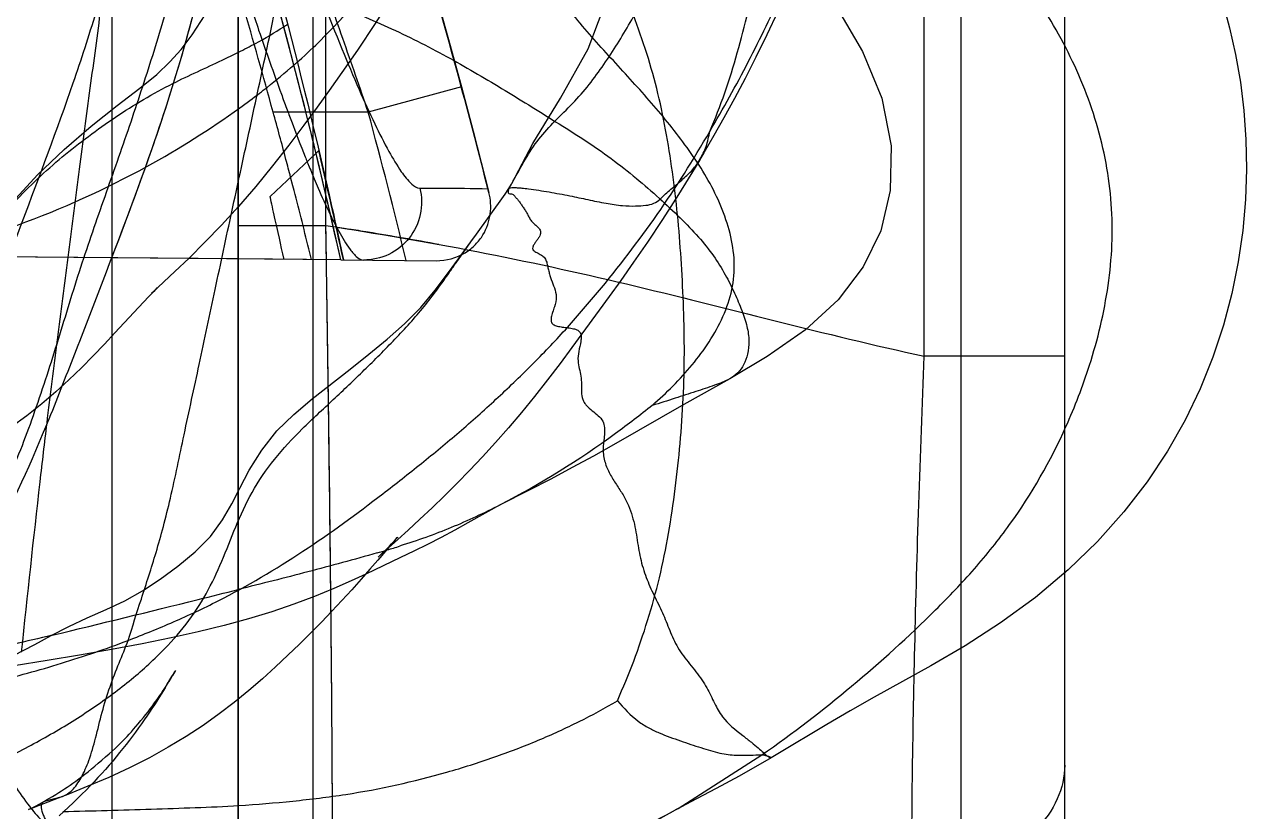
# Model space of a CAD drawing. Header units: millimetres. Extents: x 23075 to 24509, y -21593 to -20579.
# Drawn here: x 23388.1 to 23394.46, y -20921.34 to -20917.25 of the extents above; entities that cross this region are included whole.
import ezdxf

# ---------------------------------------------------------------- set-up
doc = ezdxf.new("R2010")
doc.units = ezdxf.units.MM
doc.header["$LTSCALE"] = 8
doc.layers.add('Cav-cor', color=30, linetype='Continuous')

# ---------------------------------------------------------------- blocks, each defined once
blk = doc.blocks.new('20160901.135302')
at = {"layer": 'Cav-cor', "color": 241}
for p, q in [((-4.278, 15.8712), (-4.278, -15.5544)), ((0.68, -13.5483), (0.68, 11.8188)), ((-3.1636, -9.7204), (-3.1636, 3.2386)), ((-0.0503, -10.401), (-0.0503, 3.1553)), ((0.1396, -6.9484), (0.14, -13.072)), ((-3.2314, -7.9077), (-3.2312, -13.1682)), ((-2.6162, -8.4295), (-2.517, -8.7849)), ((-3.62, -34.1646), (-3.62, -8.5877)), ((-2.517, -8.7849), (-2.4585, -8.9987)), ((-2.4585, -8.9987), (-2.9434, -9.1304)), ((-2.9434, -9.1304), (-3.438, -9.1304)), ((-3.2094, -9.1046), (-3.2789, -9.1994)), ((-3.2789, -9.1994), (-3.3564, -9.3024)), ((-2.0033, -9.1589), (-1.9683, -9.1806)), ((-3.3564, -9.3024), (-3.4408, -9.4105)), ((-3.2185, -9.3486), (-3.2002, -9.3314)), ((-3.4543, -9.5703), (-3.2185, -9.3486)), ((-3.4408, -9.4105), (-3.5287, -9.5179)), ((-3.3355, -9.5138), (-3.347, -9.4696)), ((-3.5287, -9.5179), (-3.6178, -9.6212)), ((-3.329, -9.5387), (-3.3355, -9.5138)), ((-2.3153, -9.5489), (-2.3209, -9.5293)), ((-2.2303, -9.5575), (-2.2113, -9.5278)), ((-2.2303, -9.5575), (-2.2118, -9.5282)), ((-2.2113, -9.5278), (-2.2118, -9.5282)), ((-2.2118, -9.5282), (-2.2118, -9.5282)), ((-2.2117, -9.5281), (-2.1982, -9.5052)), ((-2.2113, -9.5278), (-2.1982, -9.5052)), ((-2.1982, -9.5052), (-2.1968, -9.5028)), ((-2.3882, -9.7773), (-2.2303, -9.5575)), ((-3.6178, -9.6212), (-3.7065, -9.7184)), ((-3.62, -9.7204), (-3.1636, -9.7204)), ((-3.1608, -9.9017), (-3.1636, -9.7204)), ((-3.1636, -9.7204), (-3.1278, -9.7261)), ((-3.1278, -9.7261), (-3.1136, -9.7284)), ((-3.1136, -9.7284), (-3.0585, -9.7372)), ((-3.0585, -9.7372), (-3.045, -9.7394)), ((-3.62, -9.8951), (-11.3629, -9.8275)), ((-3.0864, -9.8997), (-11.3629, -9.8275)), ((-3.0864, -9.8997), (-3.62, -9.8951)), ((-3.62, -32.3039), (-3.62, -9.8951)), ((-3.62, -32.3039), (-3.62, -9.8951)), ((-3.2388, -9.8984), (-3.2473, -9.8634)), ((-3.0864, -9.8997), (-2.5901, -9.904)), ((-4.0456, -10.0492), (-4.0412, -10.0448)), ((-4.0665, -10.0699), (-4.0704, -10.0735)), ((0.68, -10.401), (-0.0503, -10.401)), ((-1.0625, -10.5183), (-1.3012, -10.6532)), ((-1.3012, -10.6532), (-1.6549, -10.8554)), ((-2.1094, -11.0998), (-2.257, -11.1749)), ((-2.2569, -11.1749), (-2.258, -11.1755)), ((-2.803, -11.357), (-2.8929, -11.4619)), ((-3.9998, -12.1261), (-3.9626, -12.0644)), ((-3.9797, -12.0932), (-3.9494, -12.0425)), ((-3.9464, -12.0373), (-3.9616, -12.0631)), ((-3.9998, -12.1261), (-4.021, -12.1603)), ((-1.3316, -12.7554), (-0.8961, -12.4756)), ((-0.8117, -12.4699), (-0.8473, -12.4907)), ((-4.5343, -12.6922), (-4.6552, -12.7386)), ((-4.627, -12.7165), (-4.5345, -12.6923)), ((-1.3441, -12.7623), (-1.3316, -12.7554))]:
    blk.add_line(p, q, dxfattribs=at)
for points in [[(-0.8128, -8.6081), (-0.8699, -8.7288), (-0.9263, -8.8448), (-0.9823, -8.9555), (-1.0381, -9.0608), (-1.0931, -9.1607), (-1.1456, -9.2531), (-1.1975, -9.3426), (-1.2182, -9.3778)], [(1.5006, -8.5556), (1.538, -8.6919), (1.5693, -8.8315), (1.5943, -8.9746), (1.6126, -9.1217), (1.6234, -9.2727), (1.6263, -9.4275), (1.6207, -9.5856), (1.6064, -9.7465), (1.5828, -9.9097), (1.5497, -10.0745), (1.5062, -10.2402), (1.4516, -10.4059), (1.3852, -10.5707), (1.3063, -10.734), (1.2143, -10.8955), (1.1084, -11.0549), (0.9877, -11.2117), (0.8513, -11.3649), (0.698, -11.5137), (0.5275, -11.6564), (0.3461, -11.7886), (0.1616, -11.9075), (-0.0162, -12.0116), (-0.3114, -12.1754)], [(-1.3, -7.634), (-1.1644, -7.8007), (-1.0264, -7.9554), (-0.8908, -8.1035), (-0.7587, -8.2542), (-0.628, -8.4168), (-0.4968, -8.6017), (-0.3714, -8.816), (-0.2716, -9.0577), (-0.2227, -9.3064), (-0.2274, -9.5394), (-0.2763, -9.7487), (-0.3675, -9.9362), (-0.499, -10.107), (-0.6691, -10.2642), (-0.8671, -10.4033), (-1.0625, -10.5183)], [(-5.0995, -10.0368), (-5.0255, -9.9131), (-4.9179, -9.7543), (-4.7962, -9.6005), (-4.6642, -9.4572), (-4.5254, -9.3249), (-4.3846, -9.2039), (-4.2492, -9.0969), (-4.1322, -9.0069), (-4.0438, -8.9343), (-3.9753, -8.8699), (-3.9167, -8.8051), (-3.8588, -8.729), (-3.7911, -8.6247), (-3.7155, -8.4918), (-3.6345, -8.3368), (-3.5492, -8.1683), (-3.4668, -7.9934), (-3.4152, -7.863)], [(-2.1968, -9.5028), (-2.0872, -9.2936), (-1.9428, -9.0582), (-1.7984, -8.8013), (-1.6921, -8.5161), (-1.5844, -8.2226), (-1.5252, -7.9215)], [(-2.5186, -7.9832), (-2.6096, -8.1617), (-2.7065, -8.3389), (-2.8075, -8.5108), (-2.9074, -8.6696), (-2.9996, -8.8083), (-3.0799, -8.924), (-3.1471, -9.0184), (-3.2094, -9.1046)], [(-2.4585, -8.9987), (-2.3966, -9.2307), (-2.3153, -9.5488)], [(-1.2186, -9.3785), (-1.243, -9.4197), (-1.3288, -9.5596), (-1.4125, -9.6898), (-1.4911, -9.8075), (-1.5632, -9.9123), (-1.6299, -10.0068), (-1.6903, -10.0907), (-1.8843, -10.3565)], [(-3.7065, -9.7184), (-3.7931, -9.8084), (-3.8756, -9.8902), (-3.9488, -9.9602), (-4.0665, -10.0699)], [(-2.5249, -9.9651), (-2.4597, -9.875), (-2.395, -9.7865), (-2.3882, -9.7773)], [(-3.2342, -10.6236), (-3.0367, -10.4679), (-2.94, -10.3906), (-2.8455, -10.3127), (-2.7549, -10.2323), (-2.6705, -10.1472), (-2.5944, -10.0573), (-2.5249, -9.9651)], [(-4.0864, -10.0922), (-4.1625, -10.1736), (-4.2612, -10.2798)], [(-4.0425, -10.0461), (-4.0592, -10.0636), (-4.0864, -10.0922)], [(-4.0704, -10.0735), (-4.0696, -10.0728), (-4.0572, -10.0607), (-4.0456, -10.0492)], [(-4.2612, -10.2798), (-4.3161, -10.3381), (-4.374, -10.3987), (-4.4354, -10.4608), (-4.5004, -10.5239)], [(-1.8843, -10.3565), (-1.9453, -10.4383), (-2.0109, -10.5243), (-2.0786, -10.6101), (-2.1464, -10.6932), (-2.2143, -10.7734), (-2.282, -10.8505), (-2.3493, -10.9245), (-2.4158, -10.9952), (-2.4813, -11.0626), (-2.546, -11.1273), (-2.6103, -11.1896), (-2.6741, -11.2498), (-2.7349, -11.3057), (-2.7895, -11.3552)], [(-4.5004, -10.5239), (-4.5691, -10.587), (-4.6417, -10.6495), (-4.7187, -10.7108), (-4.8007, -10.7706), (-4.8871, -10.8279), (-4.9771, -10.8817), (-5.0697, -10.9313), (-5.1619, -10.9758), (-5.2505, -11.0153), (-5.3325, -11.0506), (-5.4025, -11.0812), (-5.4606, -11.1082), (-5.5097, -11.133), (-5.5465, -11.1534), (-5.5684, -11.1668), (-5.572, -11.1692)], [(-3.6535, -11.1698), (-3.6113, -11.0874), (-3.5621, -10.9943), (-3.4969, -10.8894), (-3.4185, -10.7903), (-3.3301, -10.7037), (-3.2342, -10.6236)], [(-1.6549, -10.8554), (-1.7715, -10.9207), (-1.8816, -10.9808), (-1.994, -11.0404), (-2.1094, -11.0998)], [(-4.6784, -11.9009), (-4.5926, -11.8551), (-4.5016, -11.8083), (-4.4054, -11.7632), (-4.3071, -11.7197), (-4.2104, -11.6741), (-4.1174, -11.6222), (-4.0257, -11.5622), (-3.9331, -11.4941), (-3.8431, -11.4193), (-3.7642, -11.3389), (-3.7013, -11.2529), (-3.6535, -11.1698)], [(-2.258, -11.1755), (-2.2756, -11.1849), (-2.3038, -11.2004), (-2.3355, -11.218)], [(-2.3355, -11.218), (-2.4259, -11.2689), (-2.4929, -11.3059), (-2.5637, -11.3438), (-2.6349, -11.3806), (-2.7059, -11.416)], [(-2.8921, -11.4475), (-2.886, -11.4417), (-2.8685, -11.425), (-2.8529, -11.4099), (-2.8451, -11.4021), (-2.8394, -11.3962), (-2.8325, -11.3889), (-2.8221, -11.3777), (-2.8057, -11.3597), (-2.7924, -11.3448), (-2.7906, -11.3427)], [(-2.7895, -11.3552), (-2.8839, -11.4399), (-2.8903, -11.4457)], [(-2.7906, -11.3427), (-2.7916, -11.344), (-2.803, -11.357)], [(-2.7059, -11.416), (-2.7748, -11.4494), (-2.9561, -11.535)], [(-2.8929, -11.4619), (-2.9343, -11.5098), (-2.98, -11.5617), (-3.0291, -11.6165), (-3.0801, -11.6722), (-3.1326, -11.7281), (-3.1871, -11.7848), (-3.2434, -11.8419), (-3.3014, -11.8995), (-3.3614, -11.9577), (-3.425, -12.0177), (-3.4931, -12.0794), (-3.5652, -12.1415), (-3.6406, -12.2027), (-3.7196, -12.263), (-3.8029, -12.3223), (-3.8911, -12.3803), (-3.9839, -12.4364), (-4.0819, -12.4907), (-4.1857, -12.5433), (-4.2933, -12.593), (-4.4013, -12.6391), (-4.507, -12.6815), (-4.5344, -12.6922)], [(-2.9561, -11.535), (-3.0315, -11.57), (-3.1225, -11.6105), (-3.2235, -11.652), (-3.3305, -11.6922), (-3.444, -11.7307), (-3.5656, -11.7677)], [(-3.5656, -11.7677), (-3.6937, -11.8024), (-3.828, -11.8351)], [(-3.828, -11.8351), (-3.9685, -11.8663), (-4.1194, -11.8974), (-4.2795, -11.9278), (-4.4452, -11.957), (-4.6143, -11.985), (-4.7857, -12.012)], [(-4.9638, -12.0646), (-4.9209, -12.034), (-4.8424, -11.9869), (-4.6784, -11.9009)], [(-4.4648, -12.6122), (-4.4496, -12.6009), (-4.4339, -12.589), (-4.4176, -12.5764), (-4.4009, -12.5632), (-4.3836, -12.5492), (-4.3659, -12.5347), (-4.3477, -12.5195), (-4.3285, -12.5031), (-4.3097, -12.4868), (-4.2919, -12.471), (-4.2753, -12.456), (-4.2599, -12.4418), (-4.2458, -12.4284), (-4.2328, -12.4157), (-4.2206, -12.4035), (-4.209, -12.3916), (-4.1979, -12.3799), (-4.1868, -12.3679), (-4.1756, -12.3555), (-4.1641, -12.3425), (-4.1521, -12.3286), (-4.1395, -12.3137), (-4.1263, -12.2977), (-4.1132, -12.2817), (-4.1007, -12.266), (-4.0889, -12.251), (-4.0778, -12.2368), (-4.0676, -12.2233), (-4.0582, -12.2106), (-4.0496, -12.1988), (-4.0417, -12.1878), (-4.0345, -12.1774), (-4.0276, -12.1675), (-4.0211, -12.1578), (-4.0148, -12.1483), (-4.0086, -12.1386), (-4.0021, -12.1285), (-3.9952, -12.1176), (-3.9874, -12.1051), (-3.979, -12.0915)], [(-4.021, -12.1603), (-4.0323, -12.1781), (-4.0439, -12.1964), (-4.056, -12.2152), (-4.0686, -12.2344), (-4.0816, -12.254), (-4.0951, -12.274), (-4.109, -12.2943), (-4.1234, -12.3149), (-4.1382, -12.3358), (-4.1536, -12.3569), (-4.1694, -12.3782), (-4.1856, -12.3996), (-4.2022, -12.4211), (-4.2193, -12.4427), (-4.2367, -12.4643), (-4.2546, -12.486), (-4.2728, -12.5077), (-4.2914, -12.5294), (-4.3104, -12.5511), (-4.3298, -12.5727), (-4.3495, -12.5943), (-4.3697, -12.6159), (-4.3903, -12.6374), (-4.4114, -12.6591), (-4.433, -12.6809), (-4.4553, -12.7029), (-4.4782, -12.725), (-4.502, -12.7475), (-4.5265, -12.7702), (-4.552, -12.7932)], [(-0.3114, -12.1754), (-0.436, -12.2464), (-0.5577, -12.318), (-0.8117, -12.4699)], [(-0.8474, -12.4907), (-1.0138, -12.586), (-1.1326, -12.6514), (-1.2346, -12.7053), (-1.3165, -12.7476), (-1.3441, -12.7623)], [(-4.5384, -12.6627), (-4.5236, -12.653), (-4.509, -12.6432), (-4.4944, -12.6332), (-4.4797, -12.6229), (-4.4648, -12.6122)], [(-4.6271, -12.7166), (-4.6168, -12.7106), (-4.6015, -12.7017), (-4.5854, -12.692), (-4.5693, -12.6822), (-4.5536, -12.6724), (-4.5384, -12.6627)], [(-1.3316, -12.7554), (-1.4706, -12.8323), (-1.755, -12.9871), (-2.0299, -13.1288), (-2.3095, -13.2619), (-2.6234, -13.3863), (-2.9497, -13.4897), (-3.2725, -13.5714), (-3.5808, -13.6386), (-3.8771, -13.6977), (-4.1655, -13.7459), (-4.4462, -13.7911), (-4.871, -13.8519)], [(-4.7052, -12.7586), (-4.71, -12.7606), (-4.7026, -12.7571), (-4.6707, -12.7408), (-4.627, -12.7165)], [(-4.6552, -12.7386), (-4.6946, -12.7542), (-4.7052, -12.7586)]]:
    blk.add_lwpolyline(points, dxfattribs=at)
for centre, radius, start, end in [((-4.3985, -7.1213), 1.8659, 302.96794, 303.64644), ((-4.8743, -6.2841), 2.8292, 296.35457, 298.38099), ((-5.6898, -6.182), 3.5891, 308.21502, 311.10781), ((-5.5199, -6.3798), 3.3283, 311.14223, 311.41572), ((-5.9112, -5.9043), 3.9442, 307.52551, 308.24672), ((-28.8509, -16.1653), 27.3473, 14.04348, 15.19176), ((-6.0859, -5.6758), 4.2318, 305.77624, 307.51583), ((10.9302, -3.8172), 15.2468, 200.01998, 200.31395), ((-28.6463, -16.077), 26.1479, 14.84632, 15.40643), ((-29.0604, -16.2195), 27.062, 13.49849, 15.18619), ((-32.7407, -16.2689), 30.3442, 12.11607, 13.21603), ((-28.8568, -16.133), 26.3658, 14.6392, 14.8468), ((3.8559, -6.5175), 7.6744, 201.7728, 201.98597), ((3.4298, -6.6894), 7.2149, 201.98674, 202.12643), ((2.7278, -6.9755), 6.4568, 202.1211, 202.80385), ((-29.2935, -16.2455), 26.8167, 13.768, 14.48329), ((-1.0185, -8.6358), 2.3585, 205.63087, 207.06766), ((-8.5061, -43.4043), 34.1049, 80.61325, 80.78575), ((-6.8041, -33.1925), 23.7523, 79.74532, 80.6463), ((-1.9959, -9.5555), 2.9438, 335.69218, 342.34612), ((-4.6607, -5.3698), 6.3067, 286.24086, 286.73177), ((-4.3105, -6.5328), 5.0921, 286.72576, 287.51708), ((-22.9701, 65.5661), 79.5703, 283.919841, 284.074752), ((-28.007, 85.6535), 100.2795, 283.505582, 283.952174), ((-3.9118, -12.1258), 1.0061, 218.77648, 219.10947)]:
    blk.add_arc(centre, radius, start, end, dxfattribs=at)
for points, knots in [([(-4.02, -5.1858), (-4.02, -5.2682), (-4.0299, -5.4325), (-4.074, -5.6778), (-4.1426, -5.9247), (-4.2626, -6.2751), (-4.4457, -6.7396), (-4.6858, -7.3291), (-4.8911, -7.8501), (-5.0477, -8.2926), (-5.1625, -8.6409), (-5.2761, -8.9916), (-5.3918, -9.3307), (-5.5187, -9.6384), (-5.6193, -9.8251), (-5.6737, -9.9075)], [0, 0, 0, 0, 0.049206, 0.098009, 0.148601, 0.202117, 0.319157, 0.446769, 0.582309, 0.653591, 0.727085, 0.801344, 0.87383, 0.940999, 1, 1, 1, 1]), ([(-1.1662, -9.2311), (-1.1382, -9.1651), (-1.0848, -9.0307), (-0.9999, -8.751), (-0.9345, -8.4654), (-0.8532, -8.1858), (-0.8009, -8.014), (-0.7654, -7.8752), (-0.7378, -7.7314), (-0.7158, -7.5459), (-0.6941, -7.3577), (-0.6819, -7.2031), (-0.6751, -7.0842), (-0.6677, -6.965), (-0.6532, -6.8091), (-0.6254, -6.6187), (-0.5831, -6.3907), (-0.5525, -6.1536), (-0.5376, -5.9035), (-0.5345, -5.7321), (-0.5328, -5.6446)], [0, 0, 0, 0, 0.05872, 0.118494, 0.239356, 0.298723, 0.357193, 0.386469, 0.416193, 0.477128, 0.539449, 0.571523, 0.604241, 0.637054, 0.669416, 0.732513, 0.794716, 0.859489, 0.928256, 1, 1, 1, 1]), ([(-1.1662, -9.2311), (-1.1315, -9.1715), (-1.0626, -9.0519), (-0.9651, -8.8693), (-0.8726, -8.6842), (-0.7835, -8.4973), (-0.701, -8.3076), (-0.5938, -8.0533), (-0.4916, -7.7969), (-0.3964, -7.538), (-0.3292, -7.3422), (-0.2645, -7.1457), (-0.2004, -6.9489), (-0.138, -6.7516), (-0.0797, -6.553), (-0.0219, -6.3543), (0.0178, -6.2221), (0.0364, -6.1556)], [0, 0, 0, 0, 0.062518, 0.125007, 0.187508, 0.250002, 0.312499, 0.375005, 0.499999, 0.56249, 0.624989, 0.687491, 0.749984, 0.81248, 0.874966, 0.937452, 1, 1, 1, 1]), ([(-4.1924, -11.8799), (-4.1703, -11.808), (-4.1207, -11.6558), (-4.0571, -11.4592), (-4.0073, -11.2841), (-3.9576, -11.0801), (-3.8994, -10.7979), (-3.8203, -10.4358), (-3.7385, -10.0487), (-3.6531, -9.647), (-3.5632, -9.237), (-3.4741, -8.8204), (-3.3862, -8.404), (-3.2954, -8.0014), (-3.1975, -7.624), (-3.0951, -7.2709), (-3.0138, -6.9845), (-2.9532, -6.7541), (-2.9098, -6.5737), (-2.8583, -6.3846), (-2.8104, -6.2586), (-2.7814, -6.1952)], [0, 0, 0, 0, 0.038478, 0.081916, 0.105744, 0.131628, 0.189366, 0.253187, 0.321326, 0.391819, 0.463396, 0.536162, 0.609835, 0.681184, 0.747375, 0.809309, 0.869335, 0.899758, 0.931206, 0.964321, 1, 1, 1, 1]), ([(-1.4653, -10.6569), (-1.3915, -10.5916), (-1.2853, -10.4872), (-1.1672, -10.3276), (-1.0943, -10.1973), (-1.0451, -10.0564), (-1.0335, -9.9079), (-1.0572, -9.7608), (-1.1054, -9.6195), (-1.1716, -9.4857), (-1.2511, -9.3601), (-1.3391, -9.2406), (-1.4637, -9.0869), (-1.6301, -8.9037), (-1.8318, -8.6859), (-2.0129, -8.4502), (-2.1728, -8.1998), (-2.3016, -7.9314), (-2.3876, -7.6464), (-2.4354, -7.3527), (-2.4358, -6.9561), (-2.3631, -6.6636), (-2.2919, -6.4796)], [0, 0, 0, 0, 0.06232, 0.093624, 0.125247, 0.156411, 0.187202, 0.218399, 0.24995, 0.281296, 0.312552, 0.343814, 0.375069, 0.437652, 0.50022, 0.562684, 0.625315, 0.687789, 0.750224, 0.812915, 0.875268, 1, 1, 1, 1]), ([(-6.0376, -11.9594), (-5.9785, -11.8966), (-5.8555, -11.7732), (-5.6704, -11.5792), (-5.4889, -11.3584), (-5.3173, -11.0952), (-5.1607, -10.7851), (-5.0194, -10.4377), (-4.8824, -10.0727), (-4.6998, -9.5854), (-4.5161, -9.1016), (-4.3565, -8.6122), (-4.2524, -8.2449), (-4.1624, -7.8862), (-4.0656, -7.4503), (-4.02, -7.1287), (-4.02, -6.9229)], [0, 0, 0, 0, 0.046896, 0.094747, 0.145732, 0.202068, 0.265203, 0.334302, 0.405862, 0.477198, 0.617265, 0.687142, 0.756992, 0.824823, 0.888101, 1, 1, 1, 1]), ([(-2.4592, -8.9989), (-2.5655, -8.6074), (-2.7247, -8.0473), (-2.9298, -7.3503), (-3.0198, -7.0424), (-3.0588, -6.9034)], [0, 0, 0, 0, 0.558474, 0.801288, 1, 1, 1, 1]), ([(-3.0864, -9.8997), (-3.1591, -9.5715), (-3.3119, -8.9326), (-3.5689, -8.0058), (-3.7572, -7.4093), (-3.8543, -7.1204)], [0, 0, 0, 0, 0.34966, 0.683006, 1, 1, 1, 1]), ([(-3.8172, -7.1204), (-3.7495, -7.3278), (-3.4599, -8.256), (-3.2279, -9.1762), (-3.0725, -9.8998)], [0, 0, 0, 0, 0.222699, 1, 1, 1, 1]), ([(-2.9434, -9.1304), (-2.9868, -9.0028), (-3.0733, -8.7521), (-3.2032, -8.3877), (-3.3265, -8.049), (-3.4369, -7.7482), (-3.5273, -7.4972), (-3.5828, -7.3349), (-3.609, -7.2465), (-3.618, -7.2139), (-3.6247, -7.1861), (-3.6292, -7.1632), (-3.6316, -7.1452), (-3.6315, -7.1324), (-3.63, -7.1232), (-3.6255, -7.1204), (-3.6237, -7.1204)], [0, 0, 0, 0, 0.189854, 0.373518, 0.544807, 0.697425, 0.824834, 0.92056, 0.938856, 0.954747, 0.968189, 0.979144, 0.987599, 0.993613, 0.997424, 1, 1, 1, 1]), ([(-5.7228, -12.2428), (-5.6611, -12.1787), (-5.532, -12.0542), (-5.3403, -11.8569), (-5.1551, -11.6313), (-4.9769, -11.367), (-4.8152, -11.0563), (-4.6804, -10.7063), (-4.561, -10.3366), (-4.4489, -9.9613), (-4.3216, -9.5929), (-4.1917, -9.2274), (-4.0704, -8.8596), (-3.9602, -8.4924), (-3.8607, -8.1356), (-3.7795, -7.7982), (-3.7224, -7.484), (-3.7078, -7.281), (-3.7069, -7.1836)], [0, 0, 0, 0, 0.048154, 0.09707, 0.148818, 0.205977, 0.269351, 0.337904, 0.408796, 0.479632, 0.549887, 0.619744, 0.689647, 0.759496, 0.827301, 0.890136, 0.94732, 1, 1, 1, 1]), ([(-5.614, -12.2297), (-5.4947, -12.1028), (-5.3032, -11.9151), (-5.0695, -11.6266), (-4.8312, -11.2615), (-4.6409, -10.8291), (-4.4616, -10.3672), (-4.2779, -9.8909), (-4.0964, -9.4165), (-3.9394, -8.9358), (-3.8388, -8.5739), (-3.7523, -8.219), (-3.6628, -7.7871), (-3.62, -7.4695), (-3.62, -7.2669)], [0, 0, 0, 0, 0.096036, 0.147674, 0.204439, 0.335946, 0.406948, 0.477866, 0.617419, 0.686959, 0.756649, 0.824486, 0.888324, 1, 1, 1, 1]), ([(-3.438, -9.1304), (-3.4892, -8.9447), (-3.5894, -8.5874), (-3.7337, -8.0861), (-3.8548, -7.6651), (-3.9241, -7.4149), (-3.9499, -7.3089)], [0, 0, 0, 0, 0.3054, 0.588403, 0.827007, 1, 1, 1, 1]), ([(0.6855, -8.7952), (0.6213, -8.6709), (0.5086, -8.4928), (0.3421, -8.2686), (0.1714, -8.0492), (-0.0096, -7.8352), (-0.216, -7.6444), (-0.3181, -7.5449), (-0.3645, -7.4913)], [0, 0, 0, 0, 0.249731, 0.374598, 0.498458, 0.746082, 0.873336, 1, 1, 1, 1]), ([(-2.1968, -9.5028), (-2.1753, -9.4652), (-2.1348, -9.3903), (-2.0678, -9.2816), (-1.9829, -9.1867), (-1.8903, -9.0977), (-1.8028, -9.0016), (-1.7258, -8.897), (-1.655, -8.789), (-1.5657, -8.6431), (-1.4652, -8.4543), (-1.368, -8.2173), (-1.3041, -7.9699), (-1.2858, -7.8012), (-1.2832, -7.7169)], [0, 0, 0, 0, 0.063456, 0.124775, 0.186429, 0.249417, 0.312887, 0.376463, 0.43963, 0.501973, 0.626924, 0.752571, 0.8764, 1, 1, 1, 1]), ([(-4.2982, -8.2076), (-4.3122, -8.3438), (-4.3356, -8.6198), (-4.3964, -9.0345), (-4.4522, -9.458), (-4.4874, -9.7432), (-4.506, -9.8872)], [0, 0, 0, 0, 0.242766, 0.490738, 0.7426, 1, 1, 1, 1]), ([(-3.2771, -8.2989), (-3.2134, -8.4675), (-3.1209, -8.7068), (-2.9962, -9.0038), (-2.9152, -9.1822), (-2.8433, -9.3253), (-2.7798, -9.4316), (-2.7298, -9.4978), (-2.6907, -9.5267), (-2.6748, -9.5267)], [0, 0, 0, 0, 0.390957, 0.556767, 0.699159, 0.815805, 0.904861, 0.965476, 1, 1, 1, 1]), ([(-4.2774, -9.8886), (-4.1819, -9.6393), (-3.9944, -9.14), (-3.8513, -8.6257), (-3.789, -8.3671)], [0, 0, 0, 0, 0.50094, 1, 1, 1, 1]), ([(-3.3182, -8.8758), (-3.2388, -8.8058), (-3.0868, -8.6577), (-2.9523, -8.4935), (-2.8891, -8.4085)], [0, 0, 0, 0, 0.499742, 1, 1, 1, 1]), ([(-3.1962, -8.5467), (-3.0885, -8.5818), (-2.8776, -8.6671), (-2.5744, -8.8165), (-2.2841, -8.9836), (-2.097, -9.101), (-2.0033, -9.1589)], [0, 0, 0, 0, 0.252713, 0.506812, 0.75419, 1, 1, 1, 1]), ([(-3.5546, -8.5837), (-3.5409, -8.6237), (-3.4889, -8.7751), (-3.4356, -8.9261), (-3.3953, -9.0369)], [0, 0, 0, 0, 0.263719, 1, 1, 1, 1]), ([(-1.6473, -12.1939), (-1.5863, -12.0583), (-1.5069, -11.8463), (-1.4256, -11.5533), (-1.379, -11.3237), (-1.3447, -11.0901), (-1.3107, -10.7772), (-1.2954, -10.464), (-1.3014, -10.1528), (-1.3131, -9.9225), (-1.3299, -9.6947), (-1.3553, -9.4703), (-1.3897, -9.2501), (-1.433, -9.0347), (-1.4913, -8.8262), (-1.5395, -8.6915), (-1.564, -8.625)], [0, 0, 0, 0, 0.122369, 0.185727, 0.250157, 0.315116, 0.379998, 0.509143, 0.572914, 0.636149, 0.698879, 0.760885, 0.822045, 0.882287, 0.941633, 1, 1, 1, 1]), ([(-3.9601, -8.9821), (-3.8754, -8.9395), (-3.7603, -8.8878), (-3.6465, -8.8332), (-3.6183, -8.8192)], [0, 0, 0, 0, 0.750709, 1, 1, 1, 1]), ([(0.8093, -10.4482), (0.8523, -10.3128), (0.9024, -10.1043), (0.9298, -9.821), (0.9253, -9.5366), (0.8597, -9.1851), (0.7506, -8.9212), (0.6855, -8.7952)], [0, 0, 0, 0, 0.250307, 0.375406, 0.500418, 0.750293, 1, 1, 1, 1]), ([(-4.9989, -9.8743), (-4.9346, -9.7787), (-4.7925, -9.5958), (-4.5814, -9.3983), (-4.4, -9.256), (-4.2122, -9.1221), (-4.063, -9.0339), (-3.9601, -8.9821)], [0, 0, 0, 0, 0.250019, 0.499975, 0.62511, 0.750073, 1, 1, 1, 1]), ([(-3.3683, -9.1103), (-3.36, -9.1328), (-3.3283, -9.2177), (-3.2957, -9.3022), (-3.271, -9.3641)], [0, 0, 0, 0, 0.264298, 1, 1, 1, 1]), ([(-1.9683, -9.1806), (-1.87, -9.2418), (-1.7253, -9.334), (-1.5493, -9.473), (-1.4306, -9.577), (-1.3224, -9.6782), (-1.2267, -9.7768), (-1.1472, -9.8753), (-1.0859, -9.9741), (-1.0384, -10.0697), (-0.9995, -10.1589), (-0.9716, -10.2419), (-0.9601, -10.3193), (-0.967, -10.3877), (-0.9865, -10.4446), (-1.0185, -10.4895), (-1.0473, -10.5097), (-1.0625, -10.5183)], [0, 0, 0, 0, 0.193052, 0.285518, 0.373626, 0.456178, 0.532464, 0.602431, 0.666722, 0.726005, 0.780269, 0.828855, 0.871698, 0.909536, 0.942402, 0.970896, 1, 1, 1, 1]), ([(-4.1924, -11.8799), (-4.1131, -11.8493), (-3.9549, -11.7856), (-3.6461, -11.6406), (-3.278, -11.4232), (-2.9341, -11.1706), (-2.6661, -10.9597), (-2.4685, -10.7971), (-2.278, -10.6263), (-2.0929, -10.4496), (-1.9159, -10.2648), (-1.6937, -10.006), (-1.4328, -9.6681), (-1.2519, -9.3785), (-1.1662, -9.2311)], [0, 0, 0, 0, 0.062341, 0.124957, 0.249948, 0.374938, 0.437475, 0.499972, 0.56249, 0.625012, 0.687508, 0.750026, 0.875016, 1, 1, 1, 1]), ([(-1.2182, -9.3778), (-1.2054, -9.356), (-1.1814, -9.309), (-1.1719, -9.2573), (-1.1662, -9.2311)], [0, 0, 0, 0, 0.484558, 1, 1, 1, 1]), ([(-3.0725, -9.8998), (-3.0985, -9.7787), (-3.1246, -9.657), (-3.2184, -9.2529), (-3.1246, -9.6571), (-3.0985, -9.7787), (-3.0725, -9.8998)], [0, 0, 0, 0, 0.332476, 0.5, 0.667606, 1, 1, 1, 1]), ([(-2.0024, -9.5465), (-1.9662, -9.5526), (-1.8989, -9.565), (-1.8004, -9.5862), (-1.7097, -9.6054), (-1.6266, -9.6182), (-1.557, -9.6203), (-1.5025, -9.6175), (-1.4575, -9.6086), (-1.4237, -9.5847), (-1.3975, -9.5565), (-1.369, -9.5322), (-1.34, -9.5096), (-1.3129, -9.485), (-1.2867, -9.461), (-1.261, -9.4379), (-1.2383, -9.4105), (-1.2252, -9.3897), (-1.2186, -9.3785)], [0, 0, 0, 0, 0.124598, 0.232161, 0.341589, 0.439172, 0.516713, 0.577003, 0.624879, 0.669467, 0.714313, 0.755662, 0.796245, 0.838982, 0.879796, 0.916715, 0.956027, 1, 1, 1, 1]), ([(-5.4851, -9.8944), (-5.3628, -9.8806), (-5.12, -9.8332), (-4.649, -9.687), (-4.3111, -9.5322), (-4.0952, -9.4136)], [0, 0, 0, 0, 0.249815, 0.50008, 1, 1, 1, 1]), ([(-3.2244, -9.478), (-3.2175, -9.4943), (-3.192, -9.5541), (-3.1654, -9.6134), (-3.1449, -9.656)], [0, 0, 0, 0, 0.271323, 1, 1, 1, 1]), ([(-2.6748, -9.5267), (-2.664, -9.5708), (-2.6624, -9.6652), (-2.7222, -9.7924), (-2.8314, -9.8807), (-2.9233, -9.9011), (-2.9684, -9.9007)], [0, 0, 0, 0, 0.250619, 0.500987, 0.750744, 1, 1, 1, 1]), ([(-2.6748, -9.5267), (-2.638, -9.5267), (-2.52, -9.5268), (-2.402, -9.5275), (-2.3209, -9.5293)], [0, 0, 0, 0, 0.312351, 1, 1, 1, 1]), ([(-2.2117, -9.5281), (-2.2121, -9.5289), (-2.2124, -9.5318), (-2.2138, -9.5371), (-2.2154, -9.5437), (-2.2175, -9.559), (-2.1957, -9.5535), (-2.1862, -9.5627), (-2.1792, -9.5707), (-2.1702, -9.5814), (-2.1588, -9.5949), (-2.148, -9.6102), (-2.1371, -9.6265), (-2.1256, -9.6432), (-2.1151, -9.661), (-2.1063, -9.6803), (-2.0943, -9.6994), (-2.0764, -9.7151), (-2.0584, -9.7301), (-2.0468, -9.7467), (-2.046, -9.7626), (-2.0506, -9.7754), (-2.059, -9.7886), (-2.069, -9.8022), (-2.0786, -9.8155), (-2.086, -9.8276), (-2.0893, -9.8395), (-2.0848, -9.8495), (-2.0763, -9.8564), (-2.0618, -9.8646), (-2.0425, -9.8729), (-2.0235, -9.8897), (-2.0141, -9.9119), (-2.0093, -9.9348), (-2.0045, -9.9579), (-1.9981, -9.9805), (-1.9886, -10.0098), (-1.9741, -10.0454), (-1.9611, -10.0937), (-1.9717, -10.1372), (-1.9839, -10.1719), (-1.9913, -10.1967), (-1.9932, -10.2165), (-1.9881, -10.2293), (-1.978, -10.2389), (-1.959, -10.2456), (-1.9329, -10.2498), (-1.9045, -10.2529), (-1.8775, -10.2568), (-1.8572, -10.263), (-1.8452, -10.2717), (-1.8375, -10.2829), (-1.8344, -10.3012), (-1.838, -10.3337), (-1.8494, -10.3741), (-1.8542, -10.4225), (-1.8457, -10.4654), (-1.8353, -10.5052), (-1.8337, -10.5463), (-1.8347, -10.5866), (-1.8307, -10.6199), (-1.8197, -10.6432), (-1.8033, -10.6637), (-1.7777, -10.6851), (-1.7468, -10.7089), (-1.7212, -10.7374), (-1.7126, -10.7738), (-1.7146, -10.8231), (-1.7252, -10.8829), (-1.7146, -10.953), (-1.6876, -11.0139), (-1.6528, -11.0688), (-1.6171, -11.1217), (-1.5797, -11.1939), (-1.5535, -11.2877), (-1.5392, -11.3981), (-1.5165, -11.5029), (-1.4792, -11.6001), (-1.4412, -11.6761), (-1.4121, -11.7365), (-1.3866, -11.7975), (-1.3633, -11.8593), (-1.3327, -11.9187), (-1.2937, -11.976), (-1.2491, -12.0294), (-1.2075, -12.0841), (-1.1739, -12.1381), (-1.1438, -12.2049), (-1.0933, -12.2981), (-1.0174, -12.3572), (-0.9529, -12.4079), (-0.9166, -12.4372), (-0.8897, -12.4613), (-0.871, -12.4789), (-0.8581, -12.4884), (-0.8511, -12.4908), (-0.8485, -12.4913), (-0.8479, -12.4909)], [0, 0, 0, 0, 0.000751, 0.002398, 0.00472, 0.006764, 0.013734, 0.015786, 0.018009, 0.022753, 0.027784, 0.033119, 0.038727, 0.044528, 0.050415, 0.056387, 0.062622, 0.069526, 0.076548, 0.08282, 0.085979, 0.08972, 0.09429, 0.099289, 0.10415, 0.108316, 0.111454, 0.114134, 0.117166, 0.120686, 0.128297, 0.135148, 0.141679, 0.148423, 0.155195, 0.161853, 0.168437, 0.181511, 0.194785, 0.210248, 0.218651, 0.226297, 0.232454, 0.235073, 0.237736, 0.24409, 0.251897, 0.260351, 0.268442, 0.275294, 0.278187, 0.280909, 0.28669, 0.29349, 0.308775, 0.322536, 0.334488, 0.345915, 0.357612, 0.369402, 0.380459, 0.385779, 0.391225, 0.402698, 0.414194, 0.424633, 0.434588, 0.445174, 0.466772, 0.486119, 0.504651, 0.52327, 0.54163, 0.559188, 0.592429, 0.62412, 0.654374, 0.683753, 0.712715, 0.726982, 0.741069, 0.769096, 0.783348, 0.798066, 0.828187, 0.842812, 0.8567, 0.882382, 0.90553, 0.94629, 0.962657, 0.975891, 0.986112, 0.993439, 0.998023, 0.999344, 1, 1, 1, 1]), ([(-2.2113, -9.5278), (-2.2092, -9.5258), (-2.201, -9.5241), (-2.1868, -9.5234), (-2.1667, -9.5242), (-2.1517, -9.5255), (-2.1435, -9.5263)], [0, 0, 0, 0, 0.125342, 0.341701, 0.638657, 1, 1, 1, 1]), ([(-2.1435, -9.5263), (-2.1323, -9.5274), (-2.0851, -9.533), (-2.0381, -9.5405), (-2.0024, -9.5465)], [0, 0, 0, 0, 0.238584, 1, 1, 1, 1]), ([(-3.3815, -9.8971), (-3.3992, -9.8154), (-3.414, -9.7472), (-3.4543, -9.5702), (-3.4543, -9.5703)], [0, 0, 0, 0, 0.749044, 1, 1, 1, 1]), ([(-2.5901, -9.904), (-2.5377, -9.9045), (-2.4599, -9.8836), (-2.3843, -9.8226), (-2.3333, -9.7566), (-2.3011, -9.6623), (-2.3063, -9.585), (-2.3152, -9.5492)], [0, 0, 0, 0, 0.304447, 0.437916, 0.56069, 0.785635, 1, 1, 1, 1]), ([(-3.1639, -14.6178), (-3.1631, -14.6177), (-3.1614, -14.6154), (-3.1588, -14.6077), (-3.1558, -14.5903), (-3.1526, -14.5613), (-3.1494, -14.5207), (-3.1463, -14.4688), (-3.1434, -14.4055), (-3.1407, -14.331), (-3.1372, -14.2097), (-3.1337, -14.0312), (-3.1307, -13.786), (-3.1289, -13.5012), (-3.1283, -13.1795), (-3.129, -12.8239), (-3.131, -12.4381), (-3.1341, -12.026), (-3.1399, -11.436), (-3.1494, -10.665), (-3.1586, -10.0392), (-3.1636, -9.7204)], [0, 0, 0, 0, 0.000506, 0.001497, 0.005162, 0.011135, 0.019435, 0.030061, 0.042994, 0.058213, 0.075695, 0.11732, 0.167505, 0.22582, 0.291697, 0.364506, 0.443505, 0.527906, 0.616838, 0.804766, 1, 1, 1, 1]), ([(-3.1636, -9.7204), (-2.9012, -9.7622), (-2.3771, -9.8502), (-1.5982, -10.0206), (-0.8263, -10.2191), (-0.3099, -10.3445), (-0.0503, -10.401)], [0, 0, 0, 0, 0.249984, 0.499978, 0.749995, 1, 1, 1, 1]), ([(-3.1186, -9.709), (-3.1115, -9.7229), (-3.0868, -9.7695), (-3.06, -9.8152), (-3.0377, -9.845)], [0, 0, 0, 0, 0.295569, 1, 1, 1, 1]), ([(-2.5181, -9.9606), (-2.5075, -9.9454), (-2.4649, -9.8838), (-2.4217, -9.8226), (-2.3882, -9.7773)], [0, 0, 0, 0, 0.247493, 1, 1, 1, 1]), ([(-3.0377, -9.845), (-3.0265, -9.8601), (-3.0078, -9.8832), (-2.9799, -9.9006), (-2.9684, -9.9007)], [0, 0, 0, 0, 0.621264, 1, 1, 1, 1]), ([(-4.506, -9.8872), (-4.5245, -10.03), (-4.5629, -10.3175), (-4.5987, -10.6053), (-4.6162, -10.7502)], [0, 0, 0, 0, 0.496461, 1, 1, 1, 1]), ([(-3.1639, -14.6178), (-3.1631, -14.6177), (-3.1614, -14.6156), (-3.159, -14.6082), (-3.1559, -14.5915), (-3.1528, -14.5639), (-3.1497, -14.5252), (-3.1467, -14.4757), (-3.1438, -14.4153), (-3.1412, -14.3443), (-3.1377, -14.2284), (-3.1341, -14.058), (-3.131, -13.8238), (-3.1291, -13.5514), (-3.1283, -13.2434), (-3.1288, -12.9025), (-3.1304, -12.532), (-3.1332, -12.1355), (-3.1384, -11.5661), (-3.1473, -10.819), (-3.156, -10.2119), (-3.1608, -9.9017)], [0, 0, 0, 0, 0.000508, 0.001494, 0.005128, 0.011046, 0.019267, 0.029791, 0.042602, 0.05768, 0.075002, 0.116263, 0.166046, 0.223947, 0.289432, 0.361906, 0.44067, 0.524973, 0.61399, 0.802746, 1, 1, 1, 1]), ([(-3.6328, -11.2898), (-3.6074, -11.2284), (-3.551, -11.1046), (-3.4335, -10.9326), (-3.2868, -10.7754), (-3.1241, -10.6273), (-2.9624, -10.4727), (-2.8027, -10.3131), (-2.6495, -10.1456), (-2.5612, -10.0225), (-2.5181, -9.9606)], [0, 0, 0, 0, 0.114208, 0.232835, 0.356014, 0.482677, 0.61069, 0.740256, 0.870497, 1, 1, 1, 1]), ([(-0.0505, -14.3453), (-0.0534, -14.3455), (-0.0611, -14.3402), (-0.0671, -14.3255), (-0.074, -14.3026), (-0.08, -14.2704), (-0.0858, -14.2291), (-0.0934, -14.1557), (-0.1011, -14.0414), (-0.108, -13.8778), (-0.1129, -13.6803), (-0.1158, -13.4508), (-0.117, -13.0872), (-0.1129, -12.572), (-0.1004, -11.8959), (-0.0799, -11.1627), (-0.0611, -10.6581), (-0.0503, -10.401)], [0, 0, 0, 0, 0.002242, 0.006093, 0.01208, 0.020329, 0.030881, 0.043735, 0.076287, 0.117792, 0.167887, 0.226131, 0.291949, 0.443664, 0.61695, 0.804855, 1, 1, 1, 1]), ([(-1.0625, -10.5183), (-1.0874, -10.5323), (-1.1464, -10.5555), (-1.2423, -10.5857), (-1.3501, -10.6216), (-1.4255, -10.6454), (-1.4653, -10.6569)], [0, 0, 0, 0, 0.200802, 0.443796, 0.708143, 1, 1, 1, 1]), ([(-1.4653, -10.6569), (-1.5279, -10.7072), (-1.7782, -10.8995), (-2.0475, -11.0675), (-2.2569, -11.1749)], [0, 0, 0, 0, 0.254383, 1, 1, 1, 1]), ([(-4.6162, -10.7502), (-4.6284, -10.8517), (-4.675, -11.2484), (-4.7173, -11.6455), (-4.7484, -11.941)], [0, 0, 0, 0, 0.256017, 1, 1, 1, 1]), ([(-0.8961, -12.4756), (-0.7341, -12.3646), (-0.4237, -12.1231), (-0.0581, -11.7947), (0.2132, -11.5103), (0.4595, -11.2041), (0.6063, -10.9461), (0.6869, -10.7673)], [0, 0, 0, 0, 0.250064, 0.500163, 0.625254, 0.750181, 1, 1, 1, 1]), ([(-2.257, -11.1749), (-2.3403, -11.2176), (-2.5105, -11.2977), (-2.6879, -11.3604), (-2.7778, -11.3888)], [0, 0, 0, 0, 0.498045, 1, 1, 1, 1]), ([(-4.0203, -11.942), (-3.9744, -11.8959), (-3.8887, -11.8003), (-3.7832, -11.6404), (-3.7028, -11.4677), (-3.6573, -11.3492), (-3.6328, -11.2898)], [0, 0, 0, 0, 0.254894, 0.502098, 0.748194, 1, 1, 1, 1]), ([(-2.8968, -11.4248), (-3.0166, -11.4597), (-3.2573, -11.5241), (-3.4989, -11.5852), (-3.6196, -11.6155)], [0, 0, 0, 0, 0.500455, 1, 1, 1, 1]), ([(-5.614, -12.2297), (-5.4928, -12.214), (-5.2512, -12.1759), (-4.8922, -12.1004), (-4.5386, -12.0023), (-4.3067, -11.9239), (-4.1924, -11.8799)], [0, 0, 0, 0, 0.249975, 0.49991, 0.74957, 1, 1, 1, 1]), ([(-4.5343, -12.6922), (-4.5153, -12.6848), (-4.4872, -12.6659), (-4.4578, -12.6296), (-4.4266, -12.5793), (-4.3922, -12.4984), (-4.3595, -12.3832), (-4.3291, -12.2537), (-4.2889, -12.123), (-4.241, -11.9992), (-4.2073, -11.9195), (-4.1924, -11.8799)], [0, 0, 0, 0, 0.068194, 0.109297, 0.155918, 0.26594, 0.401506, 0.556176, 0.710771, 0.858325, 1, 1, 1, 1]), ([(-4.8597, -12.5095), (-4.7802, -12.4697), (-4.6242, -12.3885), (-4.4024, -12.2534), (-4.1996, -12.1063), (-4.0765, -11.9984), (-4.0203, -11.942)], [0, 0, 0, 0, 0.262047, 0.518405, 0.76517, 1, 1, 1, 1]), ([(-3.6163, -12.7395), (-3.5228, -12.7336), (-3.3368, -12.7177), (-2.9734, -12.6742), (-2.6229, -12.5966), (-2.292, -12.4914), (-2.0616, -12.4043), (-1.8478, -12.3048), (-1.7115, -12.2333), (-1.6473, -12.1939)], [0, 0, 0, 0, 0.136431, 0.271466, 0.532327, 0.656928, 0.776519, 0.890317, 1, 1, 1, 1]), ([(-1.6473, -12.1939), (-1.6141, -12.2324), (-1.5643, -12.2864), (-1.4858, -12.3365), (-1.4296, -12.3617), (-1.3741, -12.3831), (-1.3021, -12.4092), (-1.2313, -12.4324), (-1.1631, -12.4538), (-1.1159, -12.4667), (-1.0718, -12.4749), (-1.0309, -12.4779), (-0.9929, -12.4772), (-0.9482, -12.4768), (-0.9163, -12.4759), (-0.8961, -12.4756)], [0, 0, 0, 0, 0.184041, 0.262286, 0.335301, 0.406874, 0.477367, 0.612465, 0.67644, 0.736005, 0.789695, 0.83836, 0.884373, 0.927225, 1, 1, 1, 1]), ([(-4.8597, -12.5095), (-4.8323, -12.5572), (-4.7805, -12.6411), (-4.7236, -12.7218), (-4.6962, -12.7559)], [0, 0, 0, 0, 0.557085, 1, 1, 1, 1]), ([(-0.8479, -12.4909), (-0.847, -12.4905), (-0.8509, -12.4878), (-0.854, -12.4869), (-0.8631, -12.4835), (-0.8768, -12.4799), (-0.8893, -12.477), (-0.8961, -12.4756)], [0, 0, 0, 0, 0.057382, 0.142002, 0.261902, 0.588924, 1, 1, 1, 1]), ([(0.68, -12.5299), (0.68, -12.5896), (0.6514, -12.7149), (0.5337, -12.8761), (0.3572, -13.0014), (0.2155, -13.0535), (0.14, -13.072)], [0, 0, 0, 0, 0.218434, 0.454066, 0.715269, 1, 1, 1, 1]), ([(-4.8844, -13.6361), (-4.7358, -13.6016), (-4.4353, -13.5476), (-4.0605, -13.4767), (-3.7601, -13.4223), (-3.4593, -13.3708), (-3.1587, -13.3178), (-2.8584, -13.2629), (-2.6336, -13.2197), (-2.4101, -13.1699), (-2.1156, -13.0902), (-1.8255, -12.9938), (-1.5474, -12.8676), (-1.4112, -12.7987), (-1.3441, -12.7623)], [0, 0, 0, 0, 0.124926, 0.250017, 0.31251, 0.375024, 0.50004, 0.562541, 0.6251, 0.68758, 0.74999, 0.875025, 0.937458, 1, 1, 1, 1]), ([(-4.6925, -12.7604), (-4.6817, -12.7737), (-4.6628, -12.7959), (-4.6394, -12.82), (-4.6256, -12.8333), (-4.6184, -12.8395), (-4.6142, -12.8428), (-4.6109, -12.8442), (-4.6103, -12.8436)], [0, 0, 0, 0, 0.43662, 0.742823, 0.850943, 0.929468, 0.978326, 1, 1, 1, 1]), ([(-4.6103, -12.8436), (-4.6097, -12.8432), (-4.6099, -12.8405), (-4.6123, -12.8338), (-4.6186, -12.8205), (-4.6275, -12.8019), (-4.6386, -12.7756), (-4.6456, -12.7492), (-4.6392, -12.726), (-4.6313, -12.719), (-4.6271, -12.7166)], [0, 0, 0, 0, 0.015373, 0.047634, 0.164048, 0.325056, 0.498245, 0.783875, 0.893705, 1, 1, 1, 1]), ([(-4.5317, -12.7708), (-4.4551, -12.7682), (-4.3018, -12.7652), (-4.0722, -12.758), (-3.8437, -12.7504), (-3.6919, -12.7443), (-3.6163, -12.7395)], [0, 0, 0, 0, 0.251189, 0.502263, 0.752161, 1, 1, 1, 1])]:
    blk.add_open_spline(points, degree=3, knots=knots, dxfattribs=at)
for points in [[(-3.0864, -9.8997), (-3.1608, -9.5637), (-3.3178, -8.9099), (-3.5756, -7.9831), (-3.7596, -7.402), (-3.8543, -7.1204)], [(-3.5295, -8.7732), (-3.4797, -8.7463), (-3.4307, -8.7176), (-3.3832, -8.6867)], [(-4.0952, -9.4136), (-3.9283, -9.3219), (-3.7663, -9.2204), (-3.6118, -9.1091)], [(-4.5877, -11.853), (-4.7223, -11.8853), (-4.8572, -11.9165), (-4.9915, -11.95)]]:
    blk.add_open_spline(points, degree=3, dxfattribs=at)

msp = doc.modelspace()

# ---------------------------------------------------------------- linework, layer by layer
at = {"layer": 'Cav-cor', "color": 241}
msp.add_line((23389.2147, -20736.8851), (23389.2147, -20996.8851), dxfattribs=at)

# ---------------------------------------------------------------- block references
at = {"layer": 'Cav-cor'}
msp.add_blockref('20160901.135302', (23392.8347, -20908.5737), dxfattribs=at)

doc.saveas('drawing.dxf')
